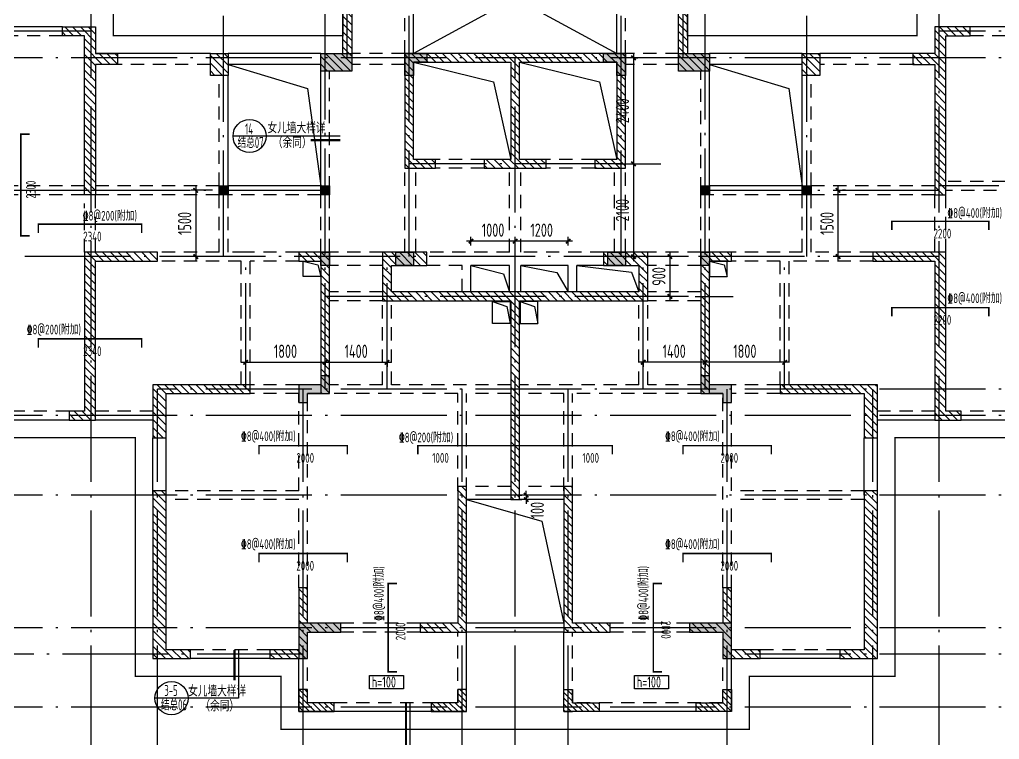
# Model space of a CAD drawing. Extents: x -144902 to 588294, y -160863 to 65494.
# Drawn here: x 546253 to 568434, y -25530 to -9238 of the extents above; entities that cross this region are included whole.
import ezdxf

# ---------------------------------------------------------------- set-up
doc = ezdxf.new("R2010")
doc.units = 0
doc.header["$LTSCALE"] = 100
doc.linetypes.add('3', pattern=[5, 3, -2])
doc.linetypes.add('ACAD_ISO04W100', pattern=[30.5, 24, -3, 0.5, -3])
doc.layers.get('0').update_dxf_attribs({"linetype": 'CONTINUOUS'})
doc.layers.get('Defpoints').update_dxf_attribs({"linetype": 'CONTINUOUS'})
for name, color, linetype in [('AXIS', 3, 'CONTINUOUS'), ('DIM', 3, 'CONTINUOUS'), ('DOTE', 253, 'ACAD_ISO04W100'), ('GZ', 7, 'CONTINUOUS'), ('HATCH', 254, 'CONTINUOUS'), ('HIDE_BEAMDIMMASS', 2, 'CONTINUOUS'), ('P排气道', 232, 'CONTINUOUS'), ('x线脚', 6, 'CONTINUOUS'), ('构件标注', 3, 'CONTINUOUS'), ('梁', 4, 'CONTINUOUS'), ('梁虚线', 134, '3'), ('楼板负筋钢筋', 1, 'CONTINUOUS'), ('砼墙', 3, 'CONTINUOUS'), ('索引', 7, 'CONTINUOUS'), ('钢筋', 94, 'CONTINUOUS'), ('门', 174, 'CONTINUOUS'), ('门虚线', 174, '3'), ('零厚板', 7, 'CONTINUOUS')]:
    doc.layers.add(name, color=color, linetype=linetype)
doc.styles.get("Standard").update_dxf_attribs({"font": 'tssdeng.shx', "width": 0.7, "bigfont": 'tssdchn.shx'})
doc.styles.add('TSSD_Dimension', font='Tssdeng.shx', dxfattribs={"width": 0.7, "bigfont": 'tssdchn.shx'})
doc.dimstyles.new('TSSD_100_100', dxfattribs={"dimtxt": 300, "dimasz": 100, "dimexe": 100, "dimexo": 250, "dimgap": 100, "dimtad": 1, "dimdec": 0, "dimzin": 0, "dimdsep": 46, "dimtxsty": 'TSSD_Dimension', "dimblk": 'ARCHTICK', "dimcen": 0, "dimdle": 100, "dimclrt": 7, "dimadec": 0, "dimazin": 0, "dimtfac": 1, "dimtdec": 0, "dimtix": 1, "dimtmove": 2, "dimatfit": 3, "dimfxl": 1, "dimtolj": 1, "dimtzin": 0, "dimarcsym": 0})
pattern_1 = [(135, (163394.02, 96408.73), (88.38835, 88.38835), [])]

# ---------------------------------------------------------------- blocks, each defined once
blk = doc.blocks.new('2012120710010639')
at = {"layer": 'P排气道', "linetype": 'ByBlock', "elevation": 0}
for points in [[(9485, 1065), (9085, 1065), (9085, 1415), (9485, 1415)], [(18285, 1065), (18685, 1065), (18685, 1415), (18285, 1415)], [(13770, 500), (13770, 0), (13370, 0), (13370, 500)], [(14000, 500), (14000, 0), (14400, 0), (14400, 500)]]:
    blk.add_lwpolyline(points, close=True, dxfattribs=at)
for points in [[(9485, 1415), (9151, 1329), (9085, 1065)], [(18685, 1415), (18351, 1329), (18285, 1065)], [(13770, 500), (13447, 389), (13370, 0)], [(14400, 500), (14077, 389), (14000, 0)]]:
    blk.add_lwpolyline(points, dxfattribs=at)
blk = doc.blocks.new('2012120317320496')
at = {"layer": 'HATCH'}
for points in [[(2000, 16100), (1200, 16100), (1200, 15800), (1000, 15800), (1000, 16300), (2000, 16300)], [(7800, 16300), (8800, 16300), (8800, 15800), (8600, 15800), (8600, 16100), (7800, 16100)], [(1200, 13200), (1200, 13600), (500, 13600), (500, 13200)], [(2600, 13100), (2600, 13400), (2900, 13400), (2900, 13600), (2400, 13600), (2400, 13100)], [(7400, 13100), (7400, 13600), (6900, 13600), (6900, 13400), (7200, 13400), (7200, 13100)], [(9300, 13200), (9300, 13600), (8600, 13600), (8600, 13200)], [(700, 8800), (700, 9100), (500, 9100), (500, 8800)], [(2800, 8800), (2800, 9100), (2400, 9100), (2400, 8800)], [(7600, 8800), (7600, 9100), (7200, 9100), (7200, 8800)], [(9300, 8800), (9300, 9100), (9100, 9100), (9100, 8800)], [(700, 6300), (700, 5900), (200, 5900), (200, 5700), (0, 5700), (0, 6100), (500, 6100), (500, 6300)], [(9300, 6300), (9300, 6100), (9800, 6100), (9800, 5700), (9600, 5700), (9600, 5900), (9100, 5900), (9100, 6300)], [(0, -100), (0, 700), (950, 700), (950, 500), (200, 500), (200, -100)], [(9600, -100), (9600, 500), (8850, 500), (8850, 700), (9800, 700), (9800, -100)]]:
    blk.add_hatch(color=256, dxfattribs=at).paths.add_polyline_path(points)
at = {"layer": '砼墙', "elevation": 0}
for points in [[(2000, 16100), (1200, 16100), (1200, 15800), (1000, 15800), (1000, 16300), (2000, 16300)], [(7800, 16300), (8800, 16300), (8800, 15800), (8600, 15800), (8600, 16100), (7800, 16100)], [(1200, 13200), (1200, 13600), (500, 13600), (500, 13200)], [(2600, 13100), (2600, 13400), (2900, 13400), (2900, 13600), (2400, 13600), (2400, 13100)], [(7400, 13100), (7400, 13600), (6900, 13600), (6900, 13400), (7200, 13400), (7200, 13100)], [(9300, 13200), (9300, 13600), (8600, 13600), (8600, 13200)], [(700, 8800), (700, 9100), (500, 9100), (500, 8800)], [(2800, 8800), (2800, 9100), (2400, 9100), (2400, 8800)], [(7600, 8800), (7600, 9100), (7200, 9100), (7200, 8800)], [(9300, 8800), (9300, 9100), (9100, 9100), (9100, 8800)], [(700, 6300), (700, 5900), (200, 5900), (200, 5700), (0, 5700), (0, 6100), (500, 6100), (500, 6300)], [(9300, 6300), (9300, 6100), (9800, 6100), (9800, 5700), (9600, 5700), (9600, 5900), (9100, 5900), (9100, 6300)], [(0, -100), (0, 700), (950, 700), (950, 500), (200, 500), (200, -100)], [(9600, -100), (9600, 500), (8850, 500), (8850, 700), (9800, 700), (9800, -100)]]:
    blk.add_lwpolyline(points, close=True, dxfattribs=at)
blk = doc.blocks.new('2012122714531000')
at = {"layer": 'HATCH'}
blk.add_hatch(color=256, dxfattribs=at).paths.add_polyline_path([(0, 200), (200, 200), (200, 0), (0, 0)])
at = {"layer": 'GZ'}
blk.add_lwpolyline([(0, 200), (200, 200), (200, 0), (0, 0)], close=True, dxfattribs=at)
blk = doc.blocks.new('2012122620434072')
at = {"layer": 'HATCH'}
h = blk.add_hatch(dxfattribs=at)
h.set_pattern_fill('ANSI31', color=256, scale=1000, style=0)
h.set_pattern_definition(pattern_1)
h.paths.add_polyline_path([(20661.4, 21975), (20661.4, 19075), (19961.4, 19075), (19961.4, 19475), (20461.4, 19475), (20461.4, 22175), (21461.4, 22175), (21461.4, 21975)])
h = blk.add_hatch(dxfattribs=at)
h.set_pattern_fill('ANSI31', color=256, scale=1000, style=0)
h.set_pattern_definition(pattern_1)
h.paths.add_polyline_path([(28261.4, 22175), (28261.4, 19475), (28761.4, 19475), (28761.4, 19075), (28061.4, 19075), (28061.4, 21975), (27261.4, 21975), (27261.4, 22175)])
h = blk.add_hatch(dxfattribs=at)
h.set_pattern_fill('ANSI31', color=256, scale=30, style=0)
h.set_pattern_definition([(135, (177738.75, -2079.77), (67.35192, 67.35192), [])])
h.paths.add_polyline_path([(5137.3, 21123.1), (4995.9, 21264.5), (5105.9, 21374.6), (5261.6, 21374.6), (5261.6, 21174.6)])
h.paths.add_polyline_path([(5137.3, 19426.1), (4995.9, 19284.6), (5105.9, 19174.6), (5361.4, 19174.6), (5361.4, 19374.6), (5188.8, 19374.6)])
h.paths.add_polyline_path([(4713, 19850.3), (4571.6, 19708.9), (4461.6, 19819), (4461.6, 19974.6), (4661.6, 19974.6), (4693.3, 19898)])
h.paths.add_polyline_path([(4713, 20698.9), (4571.6, 20840.3), (4461.6, 20730.2), (4461.6, 20574.6), (4661.6, 20574.6), (4687.2, 20636.7)])
h.paths.add_polyline_path([(5985.8, 21123.1), (6127.3, 21264.5), (6017.2, 21374.6), (5861.6, 21374.6), (5861.6, 21174.6), (5934.4, 21174.6)])
h.paths.add_polyline_path([(23061.4, 4775), (22461.4, 4775), (22461.4, 4575), (23261.4, 4575), (23261.4, 5075), (23061.4, 5075)])
h.paths.add_polyline_path([(19461.4, 5075), (19461.4, 4575), (20261.4, 4575), (20261.4, 4775), (19661.4, 4775), (19661.4, 5075)])
h.paths.add_polyline_path([(25661.4, 4775), (26261.4, 4775), (26261.4, 4575), (25461.4, 4575), (25461.4, 5075), (25661.4, 5075)])
h.paths.add_polyline_path([(29261.4, 5075), (29261.4, 4575), (28461.4, 4575), (28461.4, 4775), (29061.4, 4775), (29061.4, 5075)])
h = blk.add_hatch(dxfattribs=at)
h.set_pattern_fill('ANSI31', color=256, scale=1000, style=0)
h.set_pattern_definition(pattern_1)
h.paths.add_polyline_path([(15361.4, 19475), (15361.4, 19225), (14861.4, 19225), (14861.4, 16275), (14611.4, 16275), (14611.4, 19875.2), (14111.4, 19875.2), (14111.4, 20075.2), (14861.4, 20075.2), (14861.4, 19475)])
h = blk.add_hatch(dxfattribs=at)
h.set_pattern_fill('ANSI31', color=256, scale=1000, style=0)
h.set_pattern_definition(pattern_1)
h.paths.add_polyline_path([(34661.4, 20075), (33861.4, 20075), (33861.4, 19475), (33361.4, 19475), (33361.4, 19225), (33861.4, 19225), (33861.4, 16275), (34111.4, 16275), (34111.4, 19875), (34661.4, 19875)])
h = blk.add_hatch(dxfattribs=at)
h.set_pattern_fill('ANSI31', color=256, scale=1000, style=0)
h.set_pattern_definition(pattern_1)
h.paths.add_polyline_path([(17461.4, 19475), (17861.4, 19475), (17861.4, 18975), (17461.4, 18975)])
h = blk.add_hatch(dxfattribs=at)
h.set_pattern_fill('ANSI31', color=256, scale=1000, style=0)
h.set_pattern_definition(pattern_1)
h.paths.add_polyline_path([(26661.4, 17075), (26161.4, 17075), (26161.4, 16875), (26861.4, 16875), (26861.4, 19475), (21861.4, 19475), (21861.4, 16875), (22561.4, 16875), (22561.4, 17075), (22061.4, 17075), (22061.4, 19275), (24261.4, 19275), (24261.4, 17075), (23661.3, 17075), (23661.3, 16875), (25061.4, 16875), (25061.4, 17075), (24461.4, 17075), (24461.4, 19275), (26661.4, 19275)])
h = blk.add_hatch(dxfattribs=at)
h.set_pattern_fill('ANSI31', color=256, scale=1000, style=0)
h.set_pattern_definition(pattern_1)
h.paths.add_polyline_path([(30861.4, 19475), (31261.4, 19475), (31261.4, 18975), (30861.4, 18975)])
h = blk.add_hatch(dxfattribs=at)
h.set_pattern_fill('ANSI31', color=256, scale=1000, style=0)
h.set_pattern_definition(pattern_1)
h.paths.add_polyline_path([(14861.4, 11175), (14861.4, 14775), (16261.4, 14775), (16261.4, 14975), (14611.4, 14975), (14611.4, 11375), (14261.4, 11375), (14261.4, 11175)])
h = blk.add_hatch(dxfattribs=at)
h.set_pattern_fill('ANSI31', color=256, scale=1000, style=0)
h.set_pattern_definition(pattern_1)
h.paths.add_polyline_path([(19961.4, 14775), (19961.4, 11775), (20161.4, 11775), (20161.4, 14975), (19461.2, 14975), (19461.2, 14775)])
h = blk.add_hatch(dxfattribs=at)
h.set_pattern_fill('ANSI31', color=256, scale=1000, style=0)
h.set_pattern_definition(pattern_1)
h.paths.add_polyline_path([(26361.4, 14975), (26361.4, 14675), (27161.4, 14675), (27161.4, 14075), (21561.4, 14075), (21561.4, 14675), (22361.4, 14675), (22361.4, 14975), (21361.4, 14975), (21361.4, 13875), (24261.4, 13875), (24261.4, 9375), (24461.4, 9375), (24461.4, 13875), (27361.4, 13875), (27361.4, 14975)])
h = blk.add_hatch(dxfattribs=at)
h.set_pattern_fill('ANSI31', color=256, scale=1000, style=0)
h.set_pattern_definition(pattern_1)
h.paths.add_polyline_path([(28761.4, 14775), (29261.5, 14775), (29261.5, 14975), (28561.4, 14975), (28561.4, 11775), (28761.4, 11775)])
h = blk.add_hatch(dxfattribs=at)
h.set_pattern_fill('ANSI31', color=256, scale=1000, style=0)
h.set_pattern_definition(pattern_1)
h.paths.add_polyline_path([(34111.4, 11375), (34111.4, 14975), (32461.4, 14975), (32461.4, 14775), (33861.4, 14775), (33861.4, 11175), (34461.4, 11175), (34461.4, 11375)])
h = blk.add_hatch(dxfattribs=at)
h.set_pattern_fill('ANSI31', color=256, scale=1000, style=0)
h.set_pattern_definition(pattern_1)
h.paths.add_polyline_path([(16461.4, 11775), (18361.2, 11775), (18361.2, 11975), (16161.4, 11975), (16161.4, 10775), (16461.4, 10775)])
h = blk.add_hatch(dxfattribs=at)
h.set_pattern_fill('ANSI31', color=256, scale=1000, style=0)
h.set_pattern_definition(pattern_1)
h.paths.add_polyline_path([(32561.4, 11975), (30361.4, 11975), (30361.4, 11775), (32261.4, 11775), (32261.4, 10775), (32561.4, 10775)])
h = blk.add_hatch(dxfattribs=at)
h.set_pattern_fill('ANSI31', color=256, scale=1000, style=0)
h.set_pattern_definition(pattern_1)
h.paths.add_polyline_path([(16161.4, 5775), (17011.4, 5775), (17011.4, 5975), (16461.4, 5975), (16461.4, 9575), (16161.4, 9575)])
h = blk.add_hatch(dxfattribs=at)
h.set_pattern_fill('ANSI31', color=256, scale=1000, style=0)
h.set_pattern_definition(pattern_1)
h.paths.add_polyline_path([(22211.4, 6575), (22211.4, 6375), (23261.4, 6375), (23261.4, 9675), (23061.4, 9675), (23061.4, 6575)])
h = blk.add_hatch(dxfattribs=at)
h.set_pattern_fill('ANSI31', color=256, scale=1000, style=0)
h.set_pattern_definition(pattern_1)
h.paths.add_polyline_path([(25461.4, 6375), (26511.4, 6375), (26511.4, 6575), (25661.4, 6575), (25661.4, 9675), (25461.4, 9675)])
h = blk.add_hatch(dxfattribs=at)
h.set_pattern_fill('ANSI31', color=256, scale=1000, style=0)
h.set_pattern_definition(pattern_1)
h.paths.add_polyline_path([(32261.4, 5975), (31711.4, 5975), (31711.4, 5775), (32561.4, 5775), (32561.4, 9575), (32261.4, 9575)])
h = blk.add_hatch(dxfattribs=at)
h.set_pattern_fill('ANSI31', color=256, scale=1000, style=0)
h.set_pattern_definition(pattern_1)
h.paths.add_polyline_path([(18811.4, 5775.4), (19661.4, 5775.4), (19661.4, 6375), (20411.4, 6375), (20411.4, 6575), (19661.4, 6575), (19661.4, 7375), (19461.4, 7375), (19461.4, 6575), (19461.4, 5975.4), (18811.4, 5975.4)])
h = blk.add_hatch(dxfattribs=at)
h.set_pattern_fill('ANSI31', color=256, scale=1000, style=0)
h.set_pattern_definition(pattern_1)
h.paths.add_polyline_path([(28311.4, 6575), (28311.4, 6375), (29061.4, 6375), (29061.4, 5775.4), (29911.4, 5775.4), (29911.4, 5975.4), (29261.4, 5975.4), (29261.4, 6575), (29261.4, 7375), (29061.4, 7375), (29061.4, 6575)])
at = {"layer": 'AXIS'}
for p, q in [((26658.9, 16975, 0), (27658.9, 16975, 0)), ((28434.3, 13975, 0), (29299.5, 13975, 0))]:
    blk.add_line(p, q, dxfattribs=at)
at = {"layer": 'DOTE'}
for p, q in [((14761.4, 3675, 0), (14761.4, 23075, 0)), ((17761.4, 14875, 0), (17761.4, 23075, 0)), ((20061.4, 11875, 0), (20061.4, 23075, 0)), ((20561.4, 19375, 0), (20561.4, 23075, 0)), ((21961.4, 14875, 0), (21961.4, 23075, 0)), ((26761.4, 14875, 0), (26761.4, 23075, 0)), ((28161.4, 19375, 0), (28161.4, 23075, 0)), ((28661.4, 11875, 0), (28661.4, 23075, 0)), ((30961.4, 14875, 0), (30961.4, 23075, 0)), ((33961.4, 3675, 0), (33961.4, 23075, 0)), ((14761.4, 19975, 0), (3061.4, 19975, 0)), ((44161.4, 19975, 0), (33961.4, 19975, 0)), ((44161.4, 19375, 0), (8661.4, 19375, 0)), ((24361.4, 3675, 0), (24361.4, 19375, 0)), ((26761.4, 16975, 0), (21961.4, 16975, 0)), ((38361.4, 16475, 0), (33961.4, 16475, 0)), ((14715.2, 16369.6, 0), (10561.4, 16369.6, 0)), ((20061.4, 16375, 0), (14761.4, 16375, 0)), ((33961.4, 16375, 0), (28661.4, 16375, 0)), ((33961.4, 14875, 0), (3461.4, 14875, 0)), ((18261.2, 11875), (18261.2, 14875)), ((21461.4, 11875, 0), (21461.4, 14875, 0)), ((27261.4, 11875, 0), (27261.4, 14875, 0)), ((30461.4, 11875), (30461.4, 14875)), ((28114.7, 13975, 0), (20061.4, 13975, 0)), ((44161.4, 11875, 0), (16261.4, 11875, 0)), ((16261.4, 3675, 0), (16261.4, 11875, 0)), ((19561.4, 3675, 0), (19561.4, 11875, 0)), ((23161.4, 3675, 0), (23161.4, 11875, 0)), ((25561.4, 3675, 0), (25561.4, 11875, 0)), ((29161.4, 3675, 0), (29161.4, 11875, 0)), ((32461.4, 3675, 0), (32461.4, 11875, 0)), ((44161.4, 11275, 0), (3061.4, 11275, 0)), ((44161.4, 9475, 0), (3061.4, 9475, 0)), ((44161.4, 6475, 0), (3061.4, 6475, 0)), ((19561.4, 5875, 0), (3061.4, 5875, 0)), ((44161.4, 5875, 0), (29161.4, 5875, 0)), ((44161.4, 4675, 0), (3061.4, 4675, 0))]:
    blk.add_line(p, q, dxfattribs=at)
at = {"layer": 'GZ'}
for points in [[(19461.4, 5075), (19461.4, 4575), (20261.4, 4575), (20261.4, 4775), (19661.4, 4775), (19661.4, 5075)], [(23061.4, 4775), (22461.4, 4775), (22461.4, 4575), (23261.4, 4575), (23261.4, 5075), (23061.4, 5075)], [(25661.4, 4775), (26261.4, 4775), (26261.4, 4575), (25461.4, 4575), (25461.4, 5075), (25661.4, 5075)], [(29261.4, 5075), (29261.4, 4575), (28461.4, 4575), (28461.4, 4775), (29061.4, 4775), (29061.4, 5075)]]:
    blk.add_lwpolyline(points, close=True, dxfattribs=at)
at = {"layer": '梁'}
for p, q in [((22061.4, 19475), (22061.4, 21975)), ((26661.4, 19475), (26661.4, 21975)), ((14111.4, 20075.2), (12561.4, 20075.2)), ((36561.4, 20075), (34661.4, 20075)), ((17461.4, 19475), (14861.4, 19475)), ((19961.4, 19475), (17861.4, 19475)), ((30861.4, 19475), (28761.4, 19475)), ((33361.4, 19475), (31261.4, 19475)), ((19961.4, 19225), (17861.4, 19225)), ((30861.4, 19225), (28761.4, 19225)), ((17861.4, 16475), (17861.4, 18975)), ((19961.4, 16475), (19961.4, 19075)), ((28761.4, 16475), (28761.4, 19075)), ((30861.4, 16475), (30861.4, 18975)), ((19961.4, 16475), (17861.4, 16475)), ((30861.4, 16475), (28761.4, 16475)), ((24236.4, 14675), (23361.4, 14675)), ((23361.4, 14075, 0), (23361.4, 14675, 0)), ((24236.4, 14075), (24236.4, 14675)), ((24486.4, 14075), (24486.4, 14675)), ((25561.4, 14675), (24486.4, 14675)), ((25561.4, 14075, 0), (25561.4, 14675, 0)), ((25761.4, 14075, 0), (25761.4, 14675, 0)), ((26361.4, 14675), (25761.4, 14675)), ((14261.4, 11175), (12161.4, 11175)), ((16161.4, 11175), (14861.4, 11175)), ((33861.4, 11175), (32561.4, 11175)), ((36561.4, 11175), (34461.4, 11175)), ((24261.4, 9375), (23261.4, 9375)), ((25461.4, 9375), (24461.4, 9375)), ((25461.4, 6575), (23261.4, 6575)), ((23261.4, 4575), (23261.4, 6375)), ((25461.4, 6375), (23261.4, 6375)), ((25461.4, 4575), (25461.4, 6375)), ((18811.4, 5775.4), (17011.4, 5775)), ((19461.4, 4575), (19461.4, 5775.4)), ((29261.4, 4575), (29261.4, 5775.4)), ((31711.4, 5775), (29911.4, 5775.4)), ((23261.4, 4575), (19461.4, 4575)), ((23061.4, 4575), (23261.4, 4575)), ((25461.4, 4575), (25661.4, 4575)), ((29261.4, 4575), (25461.4, 4575))]:
    blk.add_line(p, q, dxfattribs=at)
at = {"layer": '梁虚线'}
for p, q in [((21861.4, 19475), (21861.4, 21975)), ((26861.4, 19475), (26861.4, 21975)), ((14111.4, 19875.2), (12561.4, 19875.2)), ((36461.4, 19875), (34661.4, 19875)), ((21861.4, 19475), (20661.4, 19475)), ((28061.4, 19475), (26861.4, 19475)), ((17461.4, 19225, 0), (14861.4, 19225, 0)), ((21861.4, 19225), (20661.4, 19225)), ((28061.4, 19225), (26861.4, 19225)), ((33361.4, 19225), (31261.4, 19225)), ((17661.4, 16475), (17661.4, 18975)), ((20161.4, 16395), (20161.4, 19075)), ((28561.4, 16375), (28561.4, 19075)), ((31061.4, 16475), (31061.4, 18975)), ((21861.4, 14975), (21861.4, 16875)), ((22111.4, 14975), (22111.4, 16875)), ((23661.3, 17075), (22561.4, 17075)), ((23661.3, 16875), (22561.4, 16875)), ((24236.4, 14975), (24236.4, 16875)), ((24486.4, 14975), (24486.4, 16875)), ((26161.4, 17075), (25061.4, 17075)), ((26161.4, 16875), (25061.4, 16875)), ((26611.4, 14975), (26611.4, 16875)), ((26861.4, 14975), (26861.4, 16875)), ((14611.4, 16475), (12361.4, 16475)), ((17661.4, 16475), (14861.4, 16475)), ((33861.4, 16475), (31061.4, 16475)), ((36461.4, 16575), (34111.4, 16575)), ((14611.4, 16275), (10761.4, 16275)), ((17661.4, 16275), (14861.4, 16275)), ((14861.4, 14975), (14861.4, 16275)), ((17661.4, 14975), (17661.4, 16275)), ((19961.4, 16275), (17861.4, 16275)), ((17861.4, 14975), (17861.4, 16275)), ((19961.4, 14975), (19961.4, 16275)), ((20161.4, 14975), (20161.4, 16395)), ((28561.4, 14975), (28561.4, 16375)), ((28761.4, 14975), (28761.4, 16275)), ((30861.4, 16275), (28761.4, 16275)), ((30861.4, 14975), (30861.4, 16275)), ((33861.4, 16275), (31061.4, 16275)), ((31061.4, 14975), (31061.4, 16275)), ((33861.4, 14975), (33861.4, 16275)), ((34111.4, 14975), (34111.4, 16375)), ((37761.4, 16375), (34111.4, 16375)), ((14611.4, 14975), (14611.4, 16075)), ((17661.4, 14975), (16261.4, 14975)), ((18261.2, 14975), (17861.4, 14975)), ((19461.2, 14975), (18261.2, 14975)), ((21361.4, 14975), (20161.4, 14975)), ((24236.4, 14975), (22361.4, 14975)), ((26361.4, 14975), (24486.4, 14975)), ((28561.4, 14975), (27361.4, 14975)), ((30861.4, 14975), (29261.5, 14975)), ((32461.4, 14975), (31061.4, 14975)), ((18161.2, 14775), (16261.4, 14775)), ((18161.2, 11975), (18161.2, 14775)), ((18361.2, 11975), (18361.2, 14775)), ((19461.2, 14775), (18361.2, 14775)), ((21361.4, 14675), (20161.4, 14675)), ((23161.4, 14675), (22361.4, 14675)), ((23161.4, 14075, 0), (23161.4, 14675, 0)), ((28561.4, 14675), (27361.4, 14675)), ((30361.4, 14775), (29261.5, 14775)), ((30361.4, 11975), (30361.4, 14775)), ((30561.4, 11975), (30561.4, 14775)), ((32461.4, 14775), (30561.4, 14775)), ((21361.4, 14075), (20161.4, 14075)), ((28561.4, 14075), (27361.4, 14075)), ((21361.4, 13875), (20161.4, 13875)), ((21361.4, 11975), (21361.4, 13875)), ((21561.4, 11975), (21561.4, 13875)), ((27161.4, 11975), (27161.4, 13875)), ((27361.4, 11975), (27361.4, 13875)), ((28561.4, 13875), (27361.4, 13875)), ((19961.4, 11975), (18361.2, 11975)), ((19461.4, 11775), (18361.2, 11775)), ((19461.4, 9575), (19461.4, 11775)), ((19961.4, 11775), (19661.4, 11775)), ((19661.4, 7375), (19661.4, 11775)), ((21361.4, 11975), (20161.4, 11975)), ((23061.4, 11775), (20161.4, 11775)), ((24261.4, 11975), (21561.4, 11975)), ((23061.4, 9575), (23061.4, 11775)), ((24261.4, 11775), (23261.4, 11775)), ((23261.4, 9575), (23261.4, 11775)), ((27161.4, 11975), (24461.4, 11975)), ((25461.4, 11775), (24461.4, 11775)), ((25461.4, 9575), (25461.4, 11775)), ((28561.4, 11775), (25661.4, 11775)), ((25661.4, 9575), (25661.4, 11775)), ((28561.4, 11975), (27361.4, 11975)), ((30361.4, 11975), (28761.4, 11975)), ((29061.4, 11775), (28761.4, 11775)), ((29061.4, 7375), (29061.4, 11775)), ((30361.4, 11775), (29261.4, 11775)), ((29261.4, 9575), (29261.4, 11775)), ((14261.4, 11375), (12161.4, 11375)), ((16161.4, 11375), (14861.4, 11375)), ((33861.4, 11375), (32561.4, 11375)), ((36461.4, 11375), (34461.4, 11375)), ((19461.4, 9575), (16461.4, 9575)), ((24261.4, 9675), (23261.4, 9675)), ((25461.4, 9675), (24461.4, 9675)), ((32261.4, 9575), (29261.4, 9575)), ((19461.4, 9375), (16461.4, 9375)), ((19461.4, 7375), (19461.4, 9375)), ((32261.4, 9375), (29261.4, 9375)), ((29261.4, 7375), (29261.4, 9375)), ((22211.4, 6575), (20411.4, 6575)), ((28311.4, 6575), (26511.4, 6575)), ((22211.4, 6375), (20411.4, 6375)), ((23061.4, 4775), (23061.4, 6375)), ((25661.4, 4775), (25661.4, 6375)), ((28311.4, 6375), (26511.4, 6375)), ((18811.4, 5975.4), (17011.4, 5975)), ((19661.4, 4775), (19661.4, 5775.4)), ((29061.4, 4775), (29061.4, 5775.4)), ((31711.4, 5975), (29911.4, 5975.4)), ((23061.4, 4775), (19661.4, 4775)), ((29061.4, 4775), (25661.4, 4775))]:
    blk.add_line(p, q, dxfattribs=at)
at = {"layer": '砼墙'}
for points in [[(20661.4, 21975), (20661.4, 19075), (19961.4, 19075), (19961.4, 19475), (20461.4, 19475), (20461.4, 22175), (21461.4, 22175), (21461.4, 21975)], [(28261.4, 22175), (28261.4, 19475), (28761.4, 19475), (28761.4, 19075), (28061.4, 19075), (28061.4, 21975), (27261.4, 21975), (27261.4, 22175)], [(34661.4, 20075), (33861.4, 20075), (33861.4, 19475), (33361.4, 19475), (33361.4, 19225), (33861.4, 19225), (33861.4, 16275), (34111.4, 16275), (34111.4, 19875), (34661.4, 19875)], [(17461.4, 19475), (17861.4, 19475), (17861.4, 18975), (17461.4, 18975)], [(26661.4, 17075), (26161.4, 17075), (26161.4, 16875), (26861.4, 16875), (26861.4, 19475), (21861.4, 19475), (21861.4, 16875), (22561.4, 16875), (22561.4, 17075), (22061.4, 17075), (22061.4, 19275), (24261.4, 19275), (24261.4, 17075), (23661.3, 17075), (23661.3, 16875), (25061.4, 16875), (25061.4, 17075), (24461.4, 17075), (24461.4, 19275), (26661.4, 19275)], [(30861.4, 19475), (31261.4, 19475), (31261.4, 18975), (30861.4, 18975)], [(14861.4, 11175), (14861.4, 14775), (16261.4, 14775), (16261.4, 14975), (14611.4, 14975), (14611.4, 11375), (14261.4, 11375), (14261.4, 11175)], [(19961.4, 14775), (19961.4, 11775), (20161.4, 11775), (20161.4, 14975), (19461.2, 14975), (19461.2, 14775)], [(26361.4, 14975), (26361.4, 14675), (27161.4, 14675), (27161.4, 14075), (21561.4, 14075), (21561.4, 14675), (22361.4, 14675), (22361.4, 14975), (21361.4, 14975), (21361.4, 13875), (24261.4, 13875), (24261.4, 9375), (24461.4, 9375), (24461.4, 13875), (27361.4, 13875), (27361.4, 14975)], [(28761.4, 14775), (29261.5, 14775), (29261.5, 14975), (28561.4, 14975), (28561.4, 11775), (28761.4, 11775)], [(34111.4, 11375), (34111.4, 14975), (32461.4, 14975), (32461.4, 14775), (33861.4, 14775), (33861.4, 11175), (34461.4, 11175), (34461.4, 11375)], [(16461.4, 11775), (18361.2, 11775), (18361.2, 11975), (16161.4, 11975), (16161.4, 10775), (16461.4, 10775)], [(32561.4, 11975), (30361.4, 11975), (30361.4, 11775), (32261.4, 11775), (32261.4, 10775), (32561.4, 10775)], [(16161.4, 5775), (17011.4, 5775), (17011.4, 5975), (16461.4, 5975), (16461.4, 9575), (16161.4, 9575)], [(22211.4, 6575), (22211.4, 6375), (23261.4, 6375), (23261.4, 9675), (23061.4, 9675), (23061.4, 6575)], [(25461.4, 6375), (26511.4, 6375), (26511.4, 6575), (25661.4, 6575), (25661.4, 9675), (25461.4, 9675)], [(32261.4, 5975), (31711.4, 5975), (31711.4, 5775), (32561.4, 5775), (32561.4, 9575), (32261.4, 9575)], [(18811.4, 5775.4), (19661.4, 5775.4), (19661.4, 6375), (20411.4, 6375), (20411.4, 6575), (19661.4, 6575), (19661.4, 7375), (19461.4, 7375), (19461.4, 6575), (19461.4, 5975.4), (18811.4, 5975.4)], [(28311.4, 6575), (28311.4, 6375), (29061.4, 6375), (29061.4, 5775.4), (29911.4, 5775.4), (29911.4, 5975.4), (29261.4, 5975.4), (29261.4, 6575), (29261.4, 7375), (29061.4, 7375), (29061.4, 6575)]]:
    blk.add_lwpolyline(points, close=True, dxfattribs=at)
at = {"layer": '砼墙', "elevation": 0}
blk.add_lwpolyline([(15361.4, 19475), (15361.4, 19225), (14861.4, 19225), (14861.4, 16275), (14611.4, 16275), (14611.4, 19875.2), (14111.4, 19875.2), (14111.4, 20075.2), (14861.4, 20075.2), (14861.4, 19475)], close=True, dxfattribs=at)
at = {"layer": '门'}
for p, q in [((16161.4, 9475), (16161.4, 10775)), ((16461.4, 9475), (16461.4, 10775)), ((32261.4, 9475), (32261.4, 10775)), ((32561.4, 9475), (32561.4, 10775))]:
    blk.add_line(p, q, dxfattribs=at)
at = {"layer": '门虚线'}
for p, q in [((16161.4, 9475), (16161.4, 10775)), ((16461.4, 9475), (16461.4, 10775)), ((32261.4, 9475), (32261.4, 10775)), ((32561.4, 9475), (32561.4, 10775))]:
    blk.add_line(p, q, dxfattribs=at)
at = {"layer": '零厚板'}
for p, q in [((26661.4, 21975), (22061.4, 19475)), ((22061.4, 21975), (26661.4, 19475))]:
    blk.add_line(p, q, dxfattribs=at)
for points in [[(17861.4, 19225), (19658.3, 18682.9), (19961.4, 16475)], [(22061.4, 19275), (23867.6, 18829.2), (24261.4, 17075)], [(24461.4, 19275), (26267.6, 18829.2), (26661.4, 17075)], [(28761.4, 19225), (30558.3, 18682.9), (30861.4, 16475)], [(24486.4, 14675), (25306.4, 14517.6), (25561.4, 14075)], [(25761.4, 14675), (26997.2, 14525.5), (27161.4, 14075)], [(23261.4, 9375), (24966.9, 8885.5), (25461.4, 6575)]]:
    blk.add_lwpolyline(points, dxfattribs=at)
at = {"layer": '零厚板', "elevation": 0}
blk.add_lwpolyline([(23361.4, 14675), (24097.3, 14485), (24236.4, 14075)], dxfattribs=at)
at = {"layer": 'HATCH'}
for p in [(17661.4, 16275), (19961.4, 16275), (28561.4, 16275), (30861.4, 16275)]:
    blk.add_blockref('2012122714531000', p, dxfattribs=at)
at = {"layer": 'HIDE_BEAMDIMMASS', "xscale": -1}
blk.add_blockref('2012120710010639', (38246.4, 13360, 0), dxfattribs=at)
at = {"layer": '砼墙', "xscale": -1}
blk.add_blockref('2012120317320496', (29261.4, 5875.4, 0), dxfattribs=at)
blk = doc.blocks.new('_ArchTick')
at = {"color": 0, "linetype": 'ByBlock', "const_width": 0.4}
blk.add_lwpolyline([(-0.5, -0.5), (0.5, 0.5)], dxfattribs=at)
blk = doc.blocks.new('*D1273')
at = {"layer": 'Defpoints', "color": 0}
for p in [(559912, -10102), (559912, -12502), (560150, -12502)]:
    blk.add_point(p, dxfattribs=at)
at = {"layer": 'DIM', "color": 0, "lineweight": -2}
for p, q in [((560150, -10002), (560150, -12602)), ((560162, -10102), (560250, -10102)), ((560162, -12502), (560250, -12502))]:
    blk.add_line(p, q, dxfattribs=at)
at = {"layer": 'DIM', "color": 0, "lineweight": -2, "xscale": 100, "yscale": 100, "zscale": 100}
for p, rotation in [((560150, -10102), 90), ((560150, -12502), 270)]:
    blk.add_blockref('_ArchTick', p, dxfattribs=dict(at, rotation=rotation))
at = {"layer": 'DIM', "color": 7, "insert": (559900, -11302), "char_height": 300, "attachment_point": 5, "rotation": 90, "style": 'TSSD_Dimension'}
blk.add_mtext('\\A1;2400', dxfattribs=at)
blk = doc.blocks.new('*D1275')
at = {"layer": 'Defpoints', "color": 0}
for p in [(550871, -13102), (550239, -14602), (550871, -14602)]:
    blk.add_point(p, dxfattribs=at)
at = {"layer": 'DIM', "color": 0, "lineweight": -2}
for p, q in [((550239, -13002), (550239, -14702)), ((550621, -13102), (550139, -13102)), ((550621, -14602), (550139, -14602))]:
    blk.add_line(p, q, dxfattribs=at)
at = {"layer": 'DIM', "color": 0, "lineweight": -2, "xscale": 100, "yscale": 100, "zscale": 100}
for p, rotation in [((550239, -13102), 90), ((550239, -14602), 270)]:
    blk.add_blockref('_ArchTick', p, dxfattribs=dict(at, rotation=rotation))
at = {"layer": 'DIM', "color": 7, "insert": (549989, -13852), "char_height": 300, "attachment_point": 5, "rotation": 90, "style": 'TSSD_Dimension'}
blk.add_mtext('\\A1;1500', dxfattribs=at)
blk = doc.blocks.new('*D1276')
at = {"layer": 'Defpoints', "color": 0}
for p in [(559726, -12502), (559726, -14602), (560150, -14602)]:
    blk.add_point(p, dxfattribs=at)
at = {"layer": 'DIM', "color": 0, "lineweight": -2}
for p, q in [((560150, -12402), (560150, -14702)), ((559976, -12502), (560250, -12502)), ((559976, -14602), (560250, -14602))]:
    blk.add_line(p, q, dxfattribs=at)
at = {"layer": 'DIM', "color": 0, "lineweight": -2, "xscale": 100, "yscale": 100, "zscale": 100}
for p, rotation in [((560150, -12502), 90), ((560150, -14602), 270)]:
    blk.add_blockref('_ArchTick', p, dxfattribs=dict(at, rotation=rotation))
at = {"layer": 'DIM', "color": 7, "insert": (559900, -13552), "char_height": 300, "attachment_point": 5, "rotation": 90, "style": 'TSSD_Dimension'}
blk.add_mtext('\\A1;2100', dxfattribs=at)
blk = doc.blocks.new('*D1277')
at = {"layer": 'Defpoints', "color": 0}
for p in [(564697, -13102), (564781, -13102), (564697, -14602)]:
    blk.add_point(p, dxfattribs=at)
at = {"layer": 'DIM', "color": 0, "lineweight": -2}
for p, q in [((564781, -14702), (564781, -13002)), ((564947, -13102), (564881, -13102)), ((564947, -14602), (564881, -14602))]:
    blk.add_line(p, q, dxfattribs=at)
at = {"layer": 'DIM', "color": 0, "lineweight": -2, "xscale": 100, "yscale": 100, "zscale": 100}
for p, rotation in [((564781, -13102), 90), ((564781, -14602), 270)]:
    blk.add_blockref('_ArchTick', p, dxfattribs=dict(at, rotation=rotation))
at = {"layer": 'DIM', "color": 7, "insert": (564531, -13852), "char_height": 300, "attachment_point": 5, "rotation": 90, "style": 'TSSD_Dimension'}
blk.add_mtext('\\A1;1500', dxfattribs=at)
blk = doc.blocks.new('*D1279')
at = {"layer": 'Defpoints', "color": 0}
for p in [(561644, -14602), (560975, -15502), (561644, -15502)]:
    blk.add_point(p, dxfattribs=at)
at = {"layer": 'DIM', "color": 0, "lineweight": -2}
for p, q in [((561394, -14602), (560875, -14602)), ((560975, -14502), (560975, -15602)), ((561394, -15502), (560875, -15502))]:
    blk.add_line(p, q, dxfattribs=at)
at = {"layer": 'DIM', "color": 0, "lineweight": -2, "xscale": 100, "yscale": 100, "zscale": 100}
for p, rotation in [((560975, -14602), 90), ((560975, -15502), 270)]:
    blk.add_blockref('_ArchTick', p, dxfattribs=dict(at, rotation=rotation))
at = {"layer": 'DIM', "color": 7, "insert": (560725, -15052), "char_height": 300, "attachment_point": 5, "rotation": 90, "style": 'TSSD_Dimension'}
blk.add_mtext('\\A1;900', dxfattribs=at)
blk = doc.blocks.new('*D1280')
at = {"layer": 'Defpoints', "color": 0}
for p in [(557722, -20102), (557775, -20002), (557775, -20102)]:
    blk.add_point(p, dxfattribs=at)
at = {"layer": 'DIM', "color": 0, "lineweight": -2}
for p, q in [((557722, -20002), (557722, -19902)), ((557525, -20002), (557622, -20002)), ((557525, -20102), (557622, -20102)), ((557722, -20002), (557722, -20102)), ((557722, -20102), (557722, -20202))]:
    blk.add_line(p, q, dxfattribs=at)
at = {"layer": 'DIM', "color": 0, "lineweight": -2, "xscale": 100, "yscale": 100, "zscale": 100}
for p, rotation in [((557722, -20002), 270), ((557722, -20102), 90)]:
    blk.add_blockref('_ArchTick', p, dxfattribs=dict(at, rotation=rotation))
at = {"layer": 'DIM', "color": 7, "insert": (557972, -20342), "char_height": 300, "attachment_point": 5, "rotation": 90, "style": 'TSSD_Dimension'}
blk.add_mtext('\\A1;100', dxfattribs=at)
blk = doc.blocks.new('*D1281')
at = {"layer": 'Defpoints', "color": 0}
for p in [(561771, -16952), (561771, -16995), (563571, -16952)]:
    blk.add_point(p, dxfattribs=at)
at = {"layer": 'DIM', "color": 0, "lineweight": -2}
for p, q in [((563671, -16995), (561671, -16995)), ((561771, -17202), (561771, -17095)), ((563571, -17202), (563571, -17095))]:
    blk.add_line(p, q, dxfattribs=at)
at = {"layer": 'DIM', "color": 0, "lineweight": -2, "xscale": 100, "yscale": 100, "zscale": 100}
for p, rotation in [((561771, -16995), 179.999980043041), ((563571, -16995), 359.999980043041)]:
    blk.add_blockref('_ArchTick', p, dxfattribs=dict(at, rotation=rotation))
at = {"layer": 'DIM', "color": 7, "insert": (562671, -16745), "char_height": 300, "attachment_point": 5, "rotation": 360, "style": 'TSSD_Dimension'}
blk.add_mtext('\\A1;1800', dxfattribs=at)
blk = doc.blocks.new('*D1282')
at = {"layer": 'Defpoints', "color": 0}
for p in [(560371, -16765), (561771, -16765), (560371, -16995)]:
    blk.add_point(p, dxfattribs=at)
at = {"layer": 'DIM', "color": 0, "lineweight": -2}
for p, q in [((561871, -16995), (560271, -16995)), ((560371, -17015), (560371, -17095)), ((561771, -17015), (561771, -17095))]:
    blk.add_line(p, q, dxfattribs=at)
at = {"layer": 'DIM', "color": 0, "lineweight": -2, "xscale": 100, "yscale": 100, "zscale": 100}
for p, rotation in [((560371, -16995), 179.999980043041), ((561771, -16995), 359.999980043041)]:
    blk.add_blockref('_ArchTick', p, dxfattribs=dict(at, rotation=rotation))
at = {"layer": 'DIM', "color": 7, "insert": (561071, -16745), "char_height": 300, "attachment_point": 5, "rotation": 360, "style": 'TSSD_Dimension'}
blk.add_mtext('\\A1;1400', dxfattribs=at)
blk = doc.blocks.new('*D1283')
at = {"layer": 'Defpoints', "color": 0}
for p in [(551371, -16952), (553171, -16952), (553171, -16995)]:
    blk.add_point(p, dxfattribs=at)
at = {"layer": 'DIM', "color": 0, "lineweight": -2}
for p, q in [((551271, -16995), (553271, -16995)), ((551371, -17202), (551371, -17095)), ((553171, -17202), (553171, -17095))]:
    blk.add_line(p, q, dxfattribs=at)
at = {"layer": 'DIM', "color": 0, "lineweight": -2, "xscale": 100, "yscale": 100, "zscale": 100, "rotation": 180}
blk.add_blockref('_ArchTick', (551371, -16995), dxfattribs=at)
at = {"layer": 'DIM', "color": 0, "lineweight": -2, "xscale": 100, "yscale": 100, "zscale": 100}
blk.add_blockref('_ArchTick', (553171, -16995), dxfattribs=at)
at = {"layer": 'DIM', "color": 7, "insert": (552271, -16745), "char_height": 300, "attachment_point": 5, "style": 'TSSD_Dimension'}
blk.add_mtext('\\A1;1800', dxfattribs=at)
blk = doc.blocks.new('*D1284')
at = {"layer": 'Defpoints', "color": 0}
for p in [(553171, -16765), (554571, -16765), (554571, -16995)]:
    blk.add_point(p, dxfattribs=at)
at = {"layer": 'DIM', "color": 0, "lineweight": -2}
for p, q in [((553071, -16995), (554671, -16995)), ((553171, -17015), (553171, -17095)), ((554571, -17015), (554571, -17095))]:
    blk.add_line(p, q, dxfattribs=at)
at = {"layer": 'DIM', "color": 0, "lineweight": -2, "xscale": 100, "yscale": 100, "zscale": 100, "rotation": 180}
blk.add_blockref('_ArchTick', (553171, -16995), dxfattribs=at)
at = {"layer": 'DIM', "color": 0, "lineweight": -2, "xscale": 100, "yscale": 100, "zscale": 100}
blk.add_blockref('_ArchTick', (554571, -16995), dxfattribs=at)
at = {"layer": 'DIM', "color": 7, "insert": (553871, -16745), "char_height": 300, "attachment_point": 5, "style": 'TSSD_Dimension'}
blk.add_mtext('\\A1;1400', dxfattribs=at)
blk = doc.blocks.new('*D1286')
at = {"layer": 'Defpoints', "color": 0}
for p in [(556471, -14253), (556471, -14602), (557471, -14602)]:
    blk.add_point(p, dxfattribs=at)
at = {"layer": 'DIM', "color": 0, "lineweight": -2}
for p, q in [((556471, -14352), (556471, -14153)), ((557471, -14352), (557471, -14153)), ((557571, -14253), (556371, -14253))]:
    blk.add_line(p, q, dxfattribs=at)
at = {"layer": 'DIM', "color": 0, "lineweight": -2, "xscale": 100, "yscale": 100, "zscale": 100}
for p, rotation in [((556471, -14253), 179.999980043041), ((557471, -14253), 359.999980043041)]:
    blk.add_blockref('_ArchTick', p, dxfattribs=dict(at, rotation=rotation))
at = {"layer": 'DIM', "color": 7, "insert": (556971, -14003), "char_height": 300, "attachment_point": 5, "rotation": 360, "style": 'TSSD_Dimension'}
blk.add_mtext('\\A1;1000', dxfattribs=at)
blk = doc.blocks.new('*D1287')
at = {"layer": 'Defpoints', "color": 0}
for p in [(557471, -14253), (557471, -14602), (558671, -14602)]:
    blk.add_point(p, dxfattribs=at)
at = {"layer": 'DIM', "color": 0, "lineweight": -2}
for p, q in [((557471, -14352), (557471, -14153)), ((558671, -14352), (558671, -14153)), ((558771, -14253), (557371, -14253))]:
    blk.add_line(p, q, dxfattribs=at)
at = {"layer": 'DIM', "color": 0, "lineweight": -2, "xscale": 100, "yscale": 100, "zscale": 100}
for p, rotation in [((557471, -14253), 179.999980043041), ((558671, -14253), 359.999980043041)]:
    blk.add_blockref('_ArchTick', p, dxfattribs=dict(at, rotation=rotation))
at = {"layer": 'DIM', "color": 7, "insert": (558071, -14003), "char_height": 300, "attachment_point": 5, "rotation": 360, "style": 'TSSD_Dimension'}
blk.add_mtext('\\A1;1200', dxfattribs=at)

msp = doc.modelspace()

# ---------------------------------------------------------------- linework, layer by layer
at = {"color": 6}
msp.add_line((550172.849, -24597.766, 0.088), (549315.962, -24597.765, 0.088), dxfattribs=at)
for centre in [(551459.251, -11873.604, -0.091), (549690.962, -24597.765, 0.088)]:
    msp.add_circle(centre, 375, dxfattribs=at)
at = {"layer": 'x线脚', "const_width": 30, "elevation": 0}
for points in [[(544771.128, -9002.006), (548371.128, -9002.007), (548371.128, -9602.167), (553571.128, -9602.169), (553571.124, -7302.17), (561371.129, -7302.173), (561371.128, -9602.173), (566571.128, -9602.175), (566571.107, -9002.02), (570171.107, -9002.021)], [(571471.125, -18702.187), (566071.125, -18702.185), (566071.123, -24102.182), (562771.123, -24102.181), (562771.123, -24102.181), (562771.123, -25302.18), (552171.122, -25302.176), (552171.123, -24102.177), (548871.123, -24102.176), (548871.125, -18702.179), (544171.125, -18702.177)]]:
    msp.add_lwpolyline(points, dxfattribs=at)
at = {"layer": '构件标注', "color": 2}
for points in [[(554941.603, -24084.957), (554941.603, -24387.841), (554174.296, -24387.841), (554174.296, -24084.957)], [(560941.597, -24084.959), (560941.597, -24387.844), (560174.29, -24387.844), (560174.29, -24084.959)]]:
    msp.add_lwpolyline(points, close=True, dxfattribs=at)
at = {"layer": '楼板负筋钢筋', "const_width": 35}
for points in [[(546481.123, -14132.157), (546281.123, -14132.157), (546281.123, -11832.157), (546481.123, -11832.157)], [(549016.123, -14068.685), (549016.123, -13868.685), (546676.124, -13868.684), (546676.124, -14068.684)], [(568196.123, -14002.674), (568196.123, -13802.674), (565996.122, -13802.674), (565996.122, -14002.674)], [(568196.121, -15957.17), (568196.121, -15757.17), (565996.121, -15757.17), (565996.121, -15957.17)], [(549016.122, -16664.833), (549016.122, -16464.833), (546676.123, -16464.833), (546676.123, -16664.833)], [(553671.12, -19080.667), (553671.12, -18880.667), (551671.12, -18880.667), (551671.12, -19080.667)], [(559671.12, -19080.669), (559671.12, -18880.669), (555270, -18880.669), (555270, -19080.669)], [(563271.12, -19080.67), (563271.12, -18880.67), (561271.12, -18880.67), (561271.12, -19080.67)], [(553671.119, -21522.163), (553671.119, -21322.163), (551671.119, -21322.163), (551671.119, -21522.163)], [(563271.119, -21522.167), (563271.119, -21322.167), (561271.119, -21322.167), (561271.119, -21522.167)], [(554798.394, -24002.159), (554598.394, -24002.159), (554598.395, -22002.159), (554798.395, -22002.159)], [(560798.394, -24002.172), (560598.394, -24002.172), (560598.393, -22002.172), (560798.393, -22002.172)]]:
    msp.add_lwpolyline(points, dxfattribs=at)
at = {"layer": '索引', "color": 6, "ltscale": 5}
for p, q in [((553513.262, -11873.604), (551084.251, -11873.604, -0.091)), ((551205.344, -23501.902, 0.088), (551205.343, -24597.766, 0.088)), ((551205.343, -24597.766, 0.088), (550172.849, -24597.766, 0.088)), ((555088.003, -24702.153, 0.088), (555088.003, -26118.472, 0.088))]:
    msp.add_line(p, q, dxfattribs=at)
at = {"layer": '索引', "color": 6, "ltscale": 5, "const_width": 50}
for points in [[(552843.196, -11968.299), (553514.422, -11968.301)], [(555000.175, -25736.422), (555000.191, -24705.086)]]:
    msp.add_lwpolyline(points, dxfattribs=at)
at = {"layer": '索引', "color": 6, "ltscale": 5, "const_width": 50, "elevation": 0}
msp.add_lwpolyline([(551117.515, -24190.838), (551117.532, -23504.835)], dxfattribs=at)

# ---------------------------------------------------------------- block references
at = {"layer": 'AXIS'}
msp.add_blockref('2012122620434072', (533109.766, -29477.164), dxfattribs=at)

# ---------------------------------------------------------------- texts
at = {"layer": '构件标注', "color": 2, "width": 0.7}
for p in [(554224.776, -24356.591), (560224.77, -24356.594)]:
    msp.add_text('h=100', height=250, rotation=359.99998, dxfattribs=at).set_placement(p)
at = {"layer": '索引', "color": 6, "ltscale": 5}
for s, width, p in [('女儿墙大样详', 0.7, (551866.359, -11812.708)), ('14', 0.6, (551358.028, -11837.567)), ('结总07', 0.6, (551187.285, -12145.044)), ('（余同）', 0.7, (551987.573, -12146.689)), ('3-5', 0.6, (549529.065, -24547.553, 0.088)), ('女儿墙大样详', 0.7, (550069.006, -24559.345, 0.088)), ('结总06', 0.6, (549450.959, -24872.665, 0.088)), ('（余同）', 0.7, (550344.996, -24895.795, 0.088))]:
    msp.add_text(s, height=250, rotation=359.99998, dxfattribs=dict(at, width=width)).set_placement(p)
at = {"layer": '钢筋', "width": 0.7}
for s, rotation, p in [('2300', 89.99998, (546618.077, -13288.257)), ('%%1328@400(附加)', 359.99998, (567255.525, -13725.279)), ('%%1328@200(附加)', 359.99998, (547681.673, -13787.434)), ('2200', 359.99998, (566942.814, -14191.074)), ('2340', 359.99998, (547692.815, -14257.084)), ('%%1328@400(附加)', 359.9999545, (567255.259, -15655.569)), ('2200', 359.99998, (566942.813, -16145.569)), ('%%1328@200(附加)', 359.9999692, (546412.929, -16363.232)), ('2340', 359.99998, (547692.814, -16853.233)), ('%%1328@400(附加)', 359.9999737, (551262.929, -18779.067)), ('%%1328@200(附加)', 359.9999692, (554839.106, -18806.062)), ('%%1328@400(附加)', 359.9999705, (560862.929, -18779.07)), ('2000', 359.99998, (552517.813, -19269.067)), ('1000', 359.99998, (555594.121, -19269.068)), ('1000', 359.99998, (558994.121, -19269.069)), ('2000', 359.99998, (562117.813, -19269.07)), ('%%1328@400(附加)', 359.9999673, (551262.928, -21220.562)), ('%%1328@400(附加)', 359.9999673, (560862.928, -21220.566)), ('2000', 359.99998, (552517.812, -21710.563)), ('2000', 359.99998, (562117.812, -21710.566)), ('%%1328@400(附加)', 89.99998, (554496.795, -22849.659)), ('%%1328@400(附加)', 90.0000671, (560485.118, -22843.046)), ('2000', 89.99998, (554986.794, -23287.159)), ('2000', 270.0000675, (560775.254, -22848.864))]:
    msp.add_text(s, height=220, rotation=rotation, dxfattribs=at).set_placement(p)

# ---------------------------------------------------------------- dimensions: what is measured, and where the dimension line sits
at = {"layer": 'DIM'}
for base, p1, p2, angle, picture, middle in [((560149.721, -12502.172), (559912.025, -10102.172), (559912.024, -12502.172), 89.99998, '*D1273', (559899.721, -11302.172)), ((560149.72, -14602.172), (559726.475, -12502.172), (559726.475, -14602.172), 89.99998, '*D1276', (559899.72, -13552.172)), ((550239.25, -14602.169), (550871.122, -13102.169), (550871.122, -14602.169), 89.99998, '*D1275', (549989.25, -13852.169)), ((564781.204, -13102.174), (564697.013, -14602.174), (564697.013, -13102.174), 89.99998, '*D1277', (564531.204, -13852.174)), ((556471.122, -14253.368), (557471.122, -14602.171), (556471.122, -14602.171), 179.99998, '*D1286', (556971.122, -14003.369)), ((557471.122, -14253.369), (558671.122, -14602.172), (557471.122, -14602.171), 179.99998, '*D1287', (558071.122, -14003.369)), ((560975.473, -15502.173), (561643.906, -14602.173), (561643.906, -15502.173), 89.99998, '*D1279', (560725.473, -15052.173)), ((553171.121, -16995.304), (551371.121, -16951.69), (553171.121, -16951.69), 359.99998, '*D1283', (552271.121, -16745.304)), ((554571.121, -16995.305), (553171.121, -16765.397), (554571.121, -16765.398), 359.99998, '*D1284', (553871.121, -16745.305)), ((560371.121, -16995.307), (561771.121, -16765.4), (560371.121, -16765.4), 179.99998, '*D1282', (561071.121, -16745.307)), ((561771.121, -16995.307), (563571.121, -16951.694), (561771.121, -16951.693), 179.99998, '*D1281', (562671.121, -16745.308))]:
    dim = msp.add_linear_dim(base=base, p1=p1, p2=p2, angle=angle, dimstyle='TSSD_100_100', dxfattribs=at)
    dim.commit()
    dim.dimension.update_dxf_attribs({"geometry": picture, "text_midpoint": middle})
dim = msp.add_linear_dim(base=(557721.521, -20102.171), p1=(557775.176, -20002.171), p2=(557775.176, -20102.171), angle=89.99998, dimstyle='TSSD_100_100', dxfattribs=at)
dim.commit()
dim.dimension.update_dxf_attribs({"geometry": '*D1280', "text_midpoint": (557971.521, -20342.235), "dimtype": 160})

doc.saveas('drawing.dxf')
